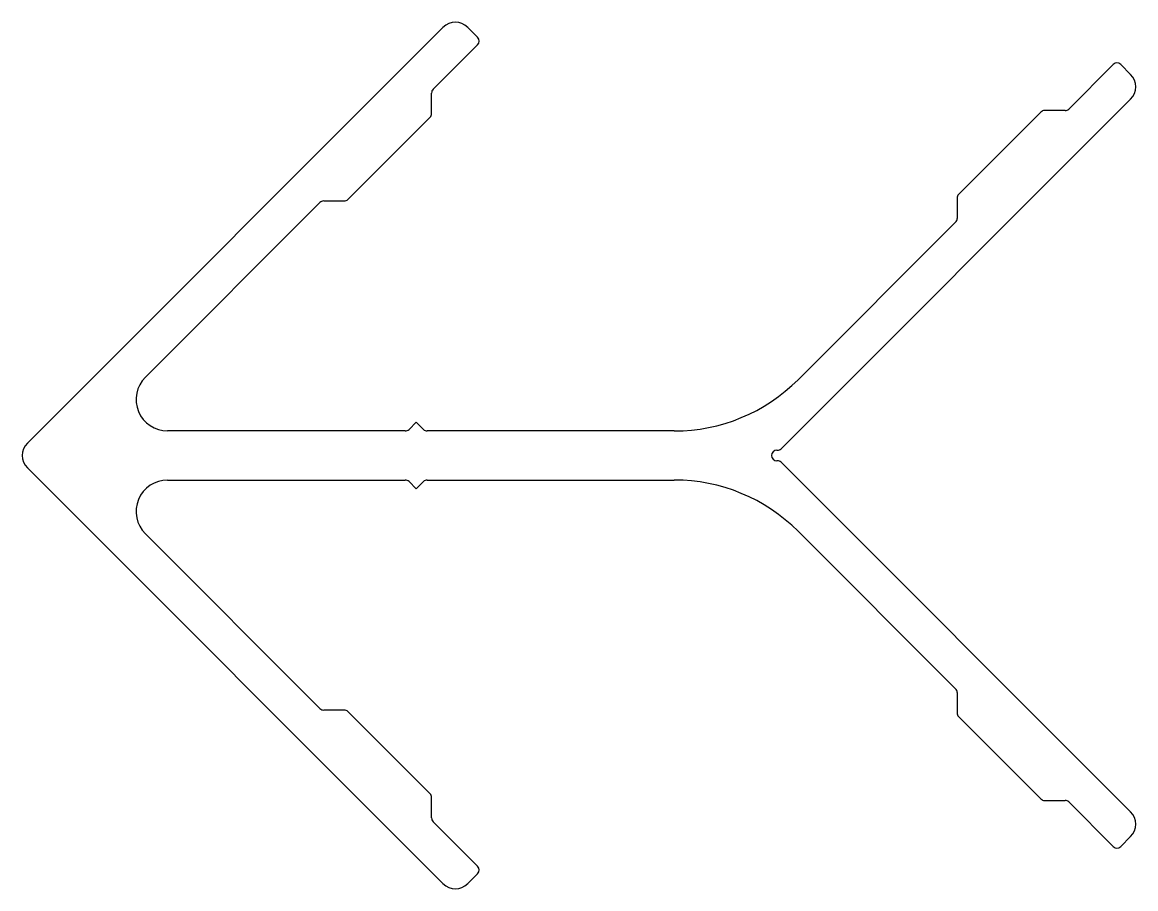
# Model space of a CAD drawing. Extents: x 797.6 to 861.2, y 640.2 to 689.7.
import ezdxf

# ---------------------------------------------------------------- set-up
doc = ezdxf.new("R2010")
doc.units = 0
doc.layers.get('0').update_dxf_attribs({"linetype": 'CONTINUOUS'})

msp = doc.modelspace()

# ---------------------------------------------------------------- linework, layer by layer
for p, q in [((821.617, 689.387), (797.882, 665.652)), ((823.597, 688.821), (823.031, 689.387)), ((821.053, 685.853), (823.597, 688.397)), ((859.898, 687.271), (857.354, 684.727)), ((860.888, 686.706), (860.322, 687.271)), ((820.965, 684.475), (820.965, 685.641)), ((840.929, 665.333), (860.888, 685.291)), ((816.181, 679.567), (820.877, 684.263)), ((855.764, 684.551), (851.068, 679.855)), ((857.142, 684.639), (855.976, 684.639)), ((804.618, 669.417), (814.591, 679.391)), ((814.803, 679.479), (815.969, 679.479)), ((850.98, 679.643), (850.98, 678.478)), ((850.892, 678.266), (841.9, 669.274)), ((820.089, 666.845), (819.677, 666.433)), ((820.502, 666.433), (820.089, 666.845)), ((819.465, 666.345), (805.891, 666.345)), ((834.829, 666.345), (820.714, 666.345)), ((840.682, 665.245), (840.717, 665.245)), ((840.717, 664.645), (840.682, 664.645)), ((860.888, 644.598), (840.929, 664.557)), ((797.882, 664.238), (821.617, 640.503)), ((805.891, 663.545), (819.465, 663.545)), ((819.677, 663.457), (820.089, 663.045)), ((820.502, 663.457), (820.089, 663.045)), ((820.714, 663.545), (834.829, 663.545)), ((814.591, 650.498), (804.618, 660.472)), ((841.9, 660.616), (850.892, 651.624)), ((850.98, 651.412), (850.98, 650.246)), ((815.969, 650.41), (814.803, 650.41)), ((820.877, 645.627), (816.181, 650.323)), ((851.068, 650.034), (855.764, 645.338)), ((820.965, 644.249), (820.965, 645.414)), ((855.976, 645.25), (857.142, 645.25)), ((857.354, 645.162), (859.898, 642.618)), ((823.597, 641.493), (821.053, 644.037)), ((860.322, 642.618), (860.888, 643.184)), ((823.031, 640.503), (823.597, 641.068))]:
    msp.add_line(p, q)
for centre, radius, start, end in [((822.324, 688.68), 1, 45, 135), ((823.385, 688.609), 0.3, 315, 45), ((860.11, 687.059), 0.3, 45, 135), ((860.181, 685.998), 1, 315, 45), ((821.265, 685.641), 0.3, 135, 180), ((820.665, 684.475), 0.3, 315, 0), ((855.976, 684.339), 0.3, 90, 135), ((857.142, 684.939), 0.3, 270, 315), ((851.28, 679.643), 0.3, 135, 180), ((814.803, 679.179), 0.3, 90, 135), ((815.969, 679.779), 0.3, 270, 315), ((850.68, 678.478), 0.3, 315, 0), ((805.891, 668.145), 1.8, 135, 270), ((834.829, 676.345), 10, 270, 315), ((819.465, 666.645), 0.3, 270, 315), ((820.714, 666.645), 0.3, 225, 270), ((798.589, 664.945), 1, 135, 225), ((840.682, 664.945), 0.3, 90, 270), ((840.717, 665.545), 0.3, 270, 315), ((840.717, 664.345), 0.3, 45, 90), ((805.891, 661.745), 1.8, 90, 225), ((819.465, 663.245), 0.3, 45, 90), ((820.714, 663.245), 0.3, 90, 135), ((834.829, 653.545), 10, 45, 90), ((850.68, 651.412), 0.3, 360, 45), ((814.803, 650.71), 0.3, 225, 270), ((815.969, 650.11), 0.3, 45, 90), ((851.28, 650.246), 0.3, 180, 225), ((820.665, 645.414), 0.3, 360, 45), ((855.976, 645.55), 0.3, 225, 270), ((857.142, 644.95), 0.3, 45, 90), ((821.265, 644.249), 0.3, 180, 225), ((860.181, 643.891), 1, 315, 45), ((860.11, 642.83), 0.3, 225, 315), ((823.385, 641.28), 0.3, 315, 45), ((822.324, 641.21), 1, 225, 315)]:
    msp.add_arc(centre, radius, start, end)

doc.saveas('drawing.dxf')
